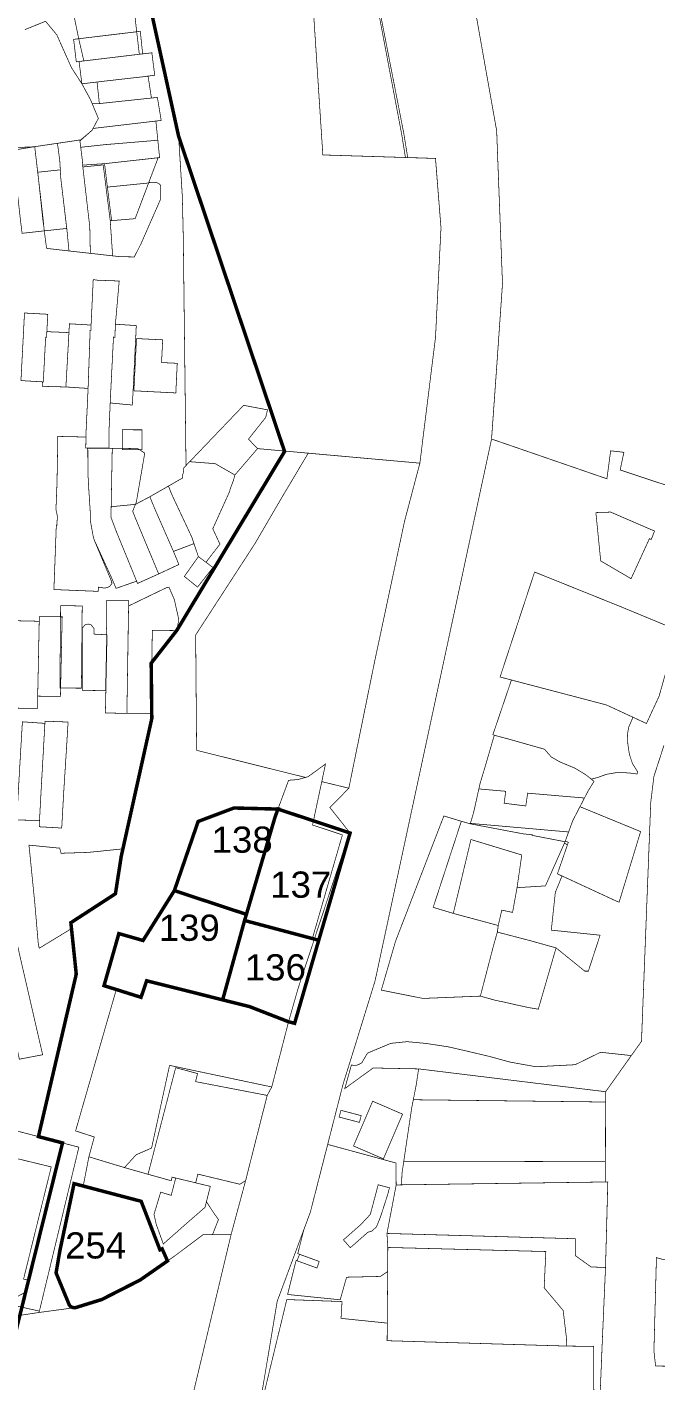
# Model space of a CAD drawing. Header units: millimetres. Extents: x 21689 to 31331, y 37531 to 43751.
# Drawn here: x 28906 to 29086.1, y 42151.4 to 42539.3 of the extents above; entities that cross this region are included whole.
import ezdxf

# ---------------------------------------------------------------- set-up
doc = ezdxf.new("R2010")
doc.units = ezdxf.units.MM
for name, color, linetype, lineweight in [('00 границы ОКН', 1, 'Continuous', 40), ('00 номер ОКН', 7, 'Continuous', 15), ('CONTUR', 150, 'Continuous', 9)]:
    doc.layers.add(name, color=color, linetype=linetype, lineweight=lineweight)
doc.layers.add('00 Дороги', color=252, linetype='Continuous', lineweight=9, transparency=0.2)
doc.styles.get("Standard").update_dxf_attribs({"font": 'arial.ttf'})

# ---------------------------------------------------------------- blocks, each defined once
blk = doc.blocks.new('участки все')
at = {"layer": 'CONTUR', "const_width": 0.2}
for points in [[(6146.82, 4906.02), (6153.71, 4867.19), (6155.38, 4823.38), (6153.66, 4798.7), (6152.25, 4778.87), (6118.88, 4623.57), (6113.22, 4605.23), (6109.78, 4594.21), (6100.36, 4557.34), (6090.88, 4531.84), (6085.15, 4497.58)], [(6059.19, 4473.38), (6077.66, 4550.91), (6081.82, 4566.37), (6088.01, 4590.8), (6089.31, 4593.22), (6094.12, 4611.89), (6096.91, 4621.66), (6111.6, 4666.15), (6105.97, 4673.28), (6111.38, 4678.82), (6118.78, 4715.19), (6127.32, 4755.25), (6131.72, 4771.95), (6136.19, 4807.92), (6137.77, 4839.35), (6136.2, 4859.26), (6128.23, 4859.52), (6127.13, 4866.38), (6119.8, 4903.86)], [(6213.14, 4762.2), (6199.21, 4766.62), (6189.08, 4770.01), (6190.14, 4775.06), (6186.35, 4775.49), (6185.28, 4767.47), (6152.24, 4778.87), (6153.66, 4798.7), (6155.38, 4823.38), (6153.71, 4867.2), (6146.82, 4906.02), (6140.38, 4939.84), (6140.35, 4956.04), (6142.21, 4960.66), (6142.21, 4960.66), (6156.6, 4960.96), (6148.22, 4968.71), (6154.78, 4973.04), (6163.57, 4978.49), (6173.36, 4984.41), (6185.06, 4989.21), (6194.46, 4990.95), (6198.94, 4988.77), (6210.67, 4980.81)], [(6012.43, 4862.21), (6021.2, 4862.6), (6021.44, 4862.63), (6034.63, 4864.59), (6037.88, 4867.34), (6038.14, 4867.85), (6039.66, 4870.73), (6037.89, 4874.95), (6037.39, 4876.15), (6034.88, 4880.76), (6031.97, 4885.24), (6027.76, 4894.68), (6024.54, 4898.56), (6018.59, 4896.15)], [(6012.17, 4527.03), (6022.69, 4528.61), (6032.99, 4529.99), (6040.66, 4532.33), (6051.65, 4537.92), (6061.62, 4544.87), (6069.62, 4550.86), (6077.66, 4550.91), (6059.19, 4473.38)], [(6199.46, 4544.33), (6198.74, 4517.58), (6199.21, 4513.28), (6203.14, 4513.18)], [(6199.6, 4378.25), (6179.67, 4380.7), (6180.92, 4438.88), (6181.76, 4465.86), (6183.94, 4520.01), (6184.88, 4541.5), (6185.54, 4566), (6184.85, 4566), (6184.86, 4571.83), (6184.9, 4588.91), (6184.91, 4591.86), (6195.18, 4606.3), (6197.83, 4674.76), (6198.73, 4682.18), (6201.6, 4691.06)], [(6081.51, 4482.32), (6093.62, 4532.31), (6093.62, 4532.31), (6109.43, 4531.74), (6109.15, 4526.92), (6122.39, 4525.56), (6122.35, 4520.52), (6173.8, 4518.98), (6181.46, 4518.89), (6181.76, 4465.86)]]:
    blk.add_lwpolyline(points, dxfattribs=at)
for points in [[(6113.09, 4963.5), (6095.23, 4962.16), (6096.03, 4960.77), (6097.41, 4957.01), (6099.21, 4947.25), (6102.36, 4941.64), (6099.17, 4933.32), (6103.94, 4860.26), (6127.59, 4859.53), (6126.5, 4866.26), (6119.4, 4903.75), (6114.99, 4931.87), (6113.09, 4963.5)], [(6063.98, 4836.7), (6064.76, 4771.28), (6065.81, 4772.37), (6081.26, 4788.52), (6088.09, 4787.23), (6087.58, 4785.06), (6082.64, 4778.83), (6085.23, 4776.12), (6131.72, 4771.95), (6136.19, 4807.92), (6137.77, 4839.35), (6136.19, 4859.26), (6103.94, 4860.26), (6099.17, 4933.32), (6049.81, 4924.21), (6062.64, 4865.66), (6063.7, 4848.44), (6063.98, 4836.7)], [(6045.17, 4901.23), (6049.93, 4901.85), (6050.63, 4895.56), (6049.63, 4895.43), (6045.29, 4894.92), (6037.71, 4894), (6034.04, 4893.56), (6032.78, 4899.64), (6045.17, 4901.23)], [(6032.58, 4893.38), (6033.34, 4886.94), (6034.13, 4887.03), (6035.5, 4887.2), (6038.47, 4887.55), (6050.58, 4889.01), (6051.39, 4889.1), (6052.34, 4889.22), (6051.67, 4895.68), (6050.63, 4895.56), (6045.28, 4894.9), (6037.71, 4894), (6034.04, 4893.56), (6032.58, 4893.38)], [(6051.39, 4889.1), (6050.39, 4888.98), (6038.47, 4887.55), (6035.5, 4887.2), (6034.04, 4893.56), (6037.71, 4894), (6045.29, 4894.92), (6049.63, 4895.43), (6050.63, 4895.56), (6051.39, 4889.1)], [(6054.98, 4889.53), (6051.39, 4889.1), (6050.39, 4888.98), (6035.5, 4887.2), (6034.13, 4887.03), (6034.95, 4880.64), (6037, 4880.88), (6039.28, 4881.15), (6041.27, 4881.39), (6051.17, 4882.52), (6052.88, 4882.71), (6053.89, 4882.86), (6055.8, 4883.08), (6054.98, 4889.53)], [(6054.86, 4876.56), (6053.84, 4876.46), (6041.94, 4875.19), (6039.95, 4874.98), (6039.28, 4881.15), (6041.27, 4881.39), (6051.17, 4882.52), (6052.88, 4882.71), (6053.89, 4882.86), (6054.86, 4876.56)], [(6038.14, 4867.85), (6042.8, 4868.4), (6054.67, 4869.8), (6057.66, 4870.14), (6056.56, 4876.75), (6054.86, 4876.56), (6053.84, 4876.46), (6041.94, 4875.19), (6039.95, 4874.98), (6037.89, 4874.95), (6039.66, 4870.73), (6038.14, 4867.85)], [(6038.14, 4867.85), (6042.8, 4868.4), (6054.67, 4869.8), (6056.13, 4869.97), (6056.69, 4864.47), (6056.2, 4864.43), (6041.53, 4863.21), (6034.61, 4862.45), (6034.38, 4864.26), (6037.88, 4867.34), (6038.14, 4867.85)], [(6028.61, 4858.67), (6028.73, 4856.64), (6028.76, 4856), (6028.86, 4853.97), (6030.65, 4838.91), (6031.25, 4832.75), (6037.36, 4832.07), (6037.2, 4839.66), (6035.22, 4856.82), (6035.18, 4857.35), (6035.02, 4859.19), (6034.61, 4862.45), (6034.38, 4864.26), (6034.34, 4864.55), (6027.95, 4863.59), (6028.61, 4858.67)], [(6034.61, 4862.45), (6041.53, 4863.21), (6056.2, 4864.43), (6056.69, 4864.47), (6057.19, 4859.51), (6056.78, 4859.46), (6055.96, 4859.36), (6044.12, 4858.06), (6041.43, 4857.76), (6035.18, 4857.35), (6035.02, 4859.19), (6034.61, 4862.45)], [(6024.17, 4838.51), (6024.06, 4839.64), (6023.76, 4841.64), (6022.54, 4853.25), (6022.31, 4855.22), (6021.44, 4862.63), (6015.06, 4861.59), (6015.23, 4860.11), (6015.91, 4854.45), (6017.44, 4840.87), (6017.83, 4837.81), (6024.17, 4838.51)], [(6022.29, 4855.3), (6022.43, 4854.19), (6022.54, 4853.25), (6023.87, 4841.7), (6024.06, 4839.64), (6024.17, 4838.51), (6024.83, 4833.49), (6031.25, 4832.75), (6030.65, 4838.91), (6030.6, 4839.2), (6028.86, 4853.97), (6028.76, 4856), (6028.73, 4856.64), (6028.61, 4858.67), (6027.95, 4863.59), (6021.44, 4862.63), (6022.18, 4856.24), (6022.29, 4855.3)], [(6035.22, 4856.82), (6041.05, 4857.4), (6043.06, 4841.4), (6043.75, 4831.35), (6037.36, 4832.07), (6037.2, 4839.66), (6035.22, 4856.82)], [(6041.43, 4857.76), (6056.78, 4859.46), (6054.04, 4852.22), (6042.25, 4851.04), (6041.43, 4857.76)], [(6028.76, 4856), (6022.29, 4855.3), (6022.54, 4853.25), (6023.87, 4841.7), (6024.06, 4839.64), (6024.17, 4838.51), (6030.3, 4839.17), (6030.6, 4839.2), (6028.86, 4853.97), (6028.76, 4856)], [(6042.25, 4851.04), (6054.04, 4852.22), (6050.19, 4842), (6043.46, 4841.44), (6042.25, 4851.04)], [(6043.46, 4841.44), (6050.19, 4842), (6054.09, 4852.34), (6055.14, 4852.44), (6055.52, 4852.43), (6056.01, 4852.38), (6056.37, 4852.32), (6056.81, 4852.14), (6057.14, 4851.95), (6057.48, 4851.58), (6057.49, 4850.55), (6057.48, 4850.18), (6057.49, 4849.54), (6057.5, 4848.27), (6057.51, 4847.65), (6057.22, 4847.01), (6056.5, 4845.34), (6054.73, 4841.34), (6052.93, 4837.22), (6051.93, 4834.94), (6049.96, 4831.05), (6045.99, 4831.1), (6043.75, 4831.35), (6043.06, 4841.4), (6043.46, 4841.44)], [(6038.19, 4824.56), (6039.28, 4824.38), (6045.63, 4824.14), (6044.54, 4811.76), (6044.46, 4809.6), (6044.4, 4808.03), (6043.99, 4808.06), (6043.29, 4794.16), (6043.05, 4789.2), (6042.71, 4781.27), (6042.68, 4776.29), (6036.05, 4776.32), (6036.16, 4781.33), (6036.72, 4793.37), (6037.31, 4810.04), (6037.51, 4810.04), (6038.19, 4824.56)], [(6025.19, 4814.61), (6025.09, 4812.85), (6025.02, 4811.67), (6024.83, 4808.02), (6024.57, 4808.05), (6023.89, 4795.23), (6017.5, 4795.61), (6018.17, 4808.4), (6018.42, 4813.22), (6018.51, 4814.97), (6025.19, 4814.61)], [(6037.58, 4811.52), (6031.37, 4811.88), (6031.16, 4807.9), (6030.43, 4794.96), (6030.38, 4793.78), (6036.72, 4793.37), (6037.31, 4810.04), (6037.51, 4810.04), (6037.58, 4811.52)], [(6049.4, 4788.6), (6043.05, 4789.2), (6043.29, 4794.16), (6043.99, 4808.06), (6044.4, 4808.03), (6044.46, 4809.6), (6044.54, 4811.76), (6050.52, 4811.37), (6050.37, 4808.17), (6050.34, 4807.79), (6049.66, 4793.81), (6049.4, 4788.6)], [(6024.92, 4809.63), (6024.83, 4808.02), (6024.57, 4808.05), (6023.89, 4795.23), (6023.67, 4795.24), (6023.62, 4793.96), (6030.38, 4793.78), (6030.43, 4794.96), (6031.16, 4807.9), (6031.24, 4809.36), (6024.92, 4809.63)], [(6061.84, 4792.07), (6049.84, 4792.68), (6050.59, 4807.65), (6058.08, 4807.28), (6057.75, 4800.78), (6062.25, 4800.56), (6061.84, 4792.07)], [(6065.81, 4772.37), (6073.11, 4771.81), (6078.75, 4768.56), (6085.23, 4776.12), (6082.64, 4778.83), (6087.58, 4785.06), (6088.09, 4787.23), (6081.26, 4788.52), (6065.81, 4772.37)], [(6036.12, 4779.44), (6028.01, 4779.62), (6028, 4776.14), (6027.82, 4766.24), (6027.52, 4758.66), (6027.93, 4756.78), (6027.79, 4754.18), (6027.62, 4754.19), (6026.99, 4737.22), (6026.94, 4735.74), (6039.6, 4735.22), (6039.64, 4736.42), (6040.34, 4736.39), (6041.22, 4736.15), (6042.19, 4736.28), (6042.95, 4736.71), (6043.57, 4737.51), (6043.43, 4737.86), (6043.52, 4737.9), (6043.08, 4738.94), (6038.45, 4750), (6038.17, 4751.04), (6037.65, 4753.95), (6037.36, 4755.49), (6037.37, 4757.47), (6036.94, 4764.14), (6036.67, 4769.06), (6036.64, 4776.21), (6036.05, 4776.32), (6036.12, 4779.44)], [(6052.17, 4775.85), (6046.52, 4775.86), (6046.53, 4781.51), (6052.18, 4781.5), (6052.17, 4775.85)], [(6043.64, 4776.24), (6043.33, 4759.47), (6043.28, 4756.42), (6043.38, 4756.15), (6044.7, 4752.63), (6049.22, 4741.58), (6049.91, 4739.87), (6050.61, 4738.14), (6044.73, 4736.07), (6044.03, 4737.73), (6043.43, 4739.14), (6038.45, 4750), (6038.17, 4751.04), (6037.65, 4753.95), (6037.36, 4755.49), (6037.37, 4757.47), (6036.94, 4764.14), (6036.67, 4769.06), (6036.64, 4776.21), (6043.64, 4776.24)], [(6043.64, 4776.24), (6050.97, 4776.11), (6052.94, 4774.82), (6050.56, 4760.91), (6050.28, 4760.15), (6043.33, 4759.47), (6043.64, 4776.24)], [(6066.46, 4750.66), (6060.73, 4762.89), (6060.54, 4763.35), (6059.73, 4765.38), (6063.78, 4767.71), (6063.84, 4768.8), (6064.02, 4769.19), (6064.12, 4770.61), (6065.81, 4772.37), (6073.11, 4771.81), (6078.75, 4768.56), (6078.34, 4767), (6077.53, 4764.88), (6077.36, 4764.42), (6077.28, 4763.91), (6072.42, 4753.16), (6073.28, 4751.31), (6074.47, 4748.75), (6070.47, 4743.55), (6068.3, 4745.18), (6067.04, 4748.9), (6066.46, 4750.66)], [(6099.75, 4774.81), (6131.72, 4771.95), (6127.32, 4755.25), (6118.78, 4715.19), (6114.7, 4695.11), (6111.38, 4678.82), (6103.63, 4680.7), (6104.7, 4685.75), (6099.71, 4682.11), (6098.96, 4681.91), (6067.8, 4689.67), (6067.52, 4722.73), (6084.42, 4748.78), (6091.99, 4761.76), (6099.75, 4774.81)], [(6054.4, 4762.33), (6059.73, 4765.38), (6060.54, 4763.35), (6060.73, 4762.89), (6066.46, 4750.66), (6067.04, 4748.9), (6061.17, 4746.66), (6055.78, 4758.96), (6054.4, 4762.33)], [(6050.28, 4760.15), (6043.33, 4759.47), (6043.28, 4756.42), (6043.38, 4756.15), (6044.7, 4752.63), (6049.22, 4741.58), (6049.91, 4739.87), (6050.61, 4738.14), (6050.87, 4737.49), (6056.71, 4740.12), (6056.93, 4740.22), (6050.21, 4756.33), (6049.49, 4758.2), (6050.28, 4760.15)], [(6050.28, 4760.15), (6049.49, 4758.2), (6050.21, 4756.33), (6056.93, 4740.22), (6062.71, 4742.91), (6061.73, 4745.33), (6061.17, 4746.66), (6055.78, 4758.96), (6054.4, 4762.33), (6050.28, 4760.15)], [(6192.2, 4738.85), (6197.45, 4750.32), (6197.96, 4750.07), (6198.92, 4752.49), (6186.35, 4757.93), (6182.12, 4757.8), (6183.5, 4743.94), (6192.2, 4738.85)], [(6068.3, 4745.18), (6070.47, 4743.55), (6072.48, 4742.08), (6068.07, 4736.44), (6064.29, 4739.5), (6068.3, 4745.18)], [(6206.71, 4723.6), (6202.87, 4714.59), (6200.22, 4705.18), (6196.6, 4697.36), (6185.16, 4702.67), (6154.69, 4710.68), (6164.57, 4740.76), (6188.77, 4731.02), (6206.71, 4723.6)], [(6054.6, 4700.29), (6047.83, 4700.24), (6048.32, 4731.04), (6059.11, 4736.25), (6059.88, 4736.42), (6061.41, 4732.88), (6062.7, 4727.12), (6062.1, 4723.99), (6055.1, 4724.06), (6055.1, 4723.19), (6054.85, 4708.25), (6054.6, 4700.29)], [(6041.67, 4700.39), (6041.84, 4707.92), (6042.13, 4721.78), (6041.94, 4725.71), (6041.92, 4732.58), (6048.32, 4732.54), (6048.32, 4731.04), (6048.16, 4721.62), (6047.95, 4707.8), (6047.83, 4700.24), (6041.67, 4700.39)], [(6035.04, 4731.03), (6034.8, 4707.48), (6028.65, 4707.51), (6028.84, 4731.16), (6035.04, 4731.03)], [(6016.25, 4726.8), (6016.15, 4721.86), (6016.36, 4721.86), (6016.07, 4708.3), (6016.03, 4707.13), (6015.93, 4701.75), (6022.29, 4701.74), (6022.28, 4705.2), (6022.35, 4708.2), (6022.63, 4721.77), (6022.73, 4726.65), (6016.25, 4726.8)], [(6022.28, 4705.2), (6022.35, 4708.2), (6022.63, 4721.77), (6022.76, 4728.01), (6029.3, 4727.92), (6029.16, 4721.68), (6028.87, 4708.1), (6028.8, 4705.1), (6022.28, 4705.2)], [(6038.41, 4722.97), (6042.06, 4722.78), (6041.73, 4706.77), (6035.06, 4706.86), (6035.06, 4724.65), (6035.85, 4725.63), (6036.71, 4725.85), (6037.54, 4725.66), (6038.38, 4724.65), (6038.41, 4722.97)], [(6157.94, 4709.82), (6152.63, 4694.16), (6153.03, 4693.99), (6156.8, 4692.99), (6167.4, 4689.99), (6169.38, 4687.75), (6171.83, 4686.34), (6176.07, 4684.58), (6179.23, 4682.68), (6180.81, 4681.41), (6182.7, 4681.91), (6185.14, 4682.8), (6188.05, 4683.29), (6190.41, 4683.26), (6192.61, 4683.09), (6193.86, 4682.88), (6194.12, 4683.45), (6192.59, 4685.9), (6191.7, 4688.59), (6191.27, 4691.53), (6191.16, 4694.17), (6191.49, 4696.24), (6192, 4697.41), (6192.74, 4699.15), (6185.16, 4702.67), (6157.94, 4709.82)], [(6022.81, 4669.57), (6016.29, 4669.72), (6016.76, 4678.2), (6017.58, 4692.31), (6017.91, 4697.84), (6024.35, 4697.4), (6023.98, 4690.71), (6023.25, 4677.86), (6022.81, 4669.57)], [(6024.35, 4697.4), (6023.98, 4690.71), (6023.25, 4677.86), (6022.81, 4669.57), (6022.72, 4667.77), (6029.17, 4667.41), (6029.73, 4677.52), (6030.62, 4691.55), (6030.99, 4697.78), (6024.37, 4698.02), (6024.35, 4697.4)], [(6153.03, 4693.99), (6156.8, 4692.99), (6167.4, 4689.99), (6169.38, 4687.75), (6171.83, 4686.34), (6176.07, 4684.58), (6179.23, 4682.68), (6181.59, 4680.78), (6179.89, 4678.02), (6178.85, 4676.01), (6162.58, 4677.4), (6162.05, 4673.73), (6155.86, 4674.52), (6156.3, 4677.94), (6148.61, 4678.61), (6148.97, 4680.2), (6150.27, 4684.53), (6153.03, 4693.99)], [(6090.26, 4670.6), (6094.13, 4681.09), (6096.77, 4681.29), (6099.71, 4682.11), (6104.7, 4685.75), (6100.99, 4668.27), (6109.54, 4665.45), (6100.94, 4635.76), (6081.54, 4640.92), (6090.26, 4670.6)], [(6178.85, 4676.01), (6162.58, 4677.4), (6162.05, 4673.73), (6155.86, 4674.52), (6156.3, 4677.94), (6148.61, 4678.61), (6147.13, 4671.92), (6146.19, 4668.74), (6174.32, 4666.28), (6175.48, 4669.5), (6178.85, 4676.01)], [(6135.53, 4644.68), (6141.29, 4642.95), (6154.16, 4639.48), (6153.9, 4637.6), (6152.79, 4633.64), (6149.04, 4619.25), (6132.6, 4618.59), (6120.68, 4620.96), (6124.75, 4634.96), (6138.59, 4670.87), (6143.59, 4669.35), (6135.53, 4644.68)], [(6188.77, 4646.17), (6188.24, 4646.35), (6171.11, 4654.29), (6174.23, 4663.33), (6173.36, 4663.66), (6174.32, 4666.28), (6175.48, 4669.5), (6176.94, 4672.3), (6177.57, 4673.52), (6194.93, 4666.39), (6188.77, 4646.17)], [(6143.59, 4669.35), (6146.15, 4668.62), (6161.26, 4665.75), (6163.9, 4665.47), (6163.85, 4665.31), (6173.3, 4663.49), (6167.67, 4650.83), (6159.54, 4650.32), (6159.57, 4650.49), (6160.9, 4659.69), (6146.35, 4664.12), (6141.29, 4642.95), (6135.53, 4644.68), (6143.59, 4669.35)], [(6174.32, 4666.28), (6146.19, 4668.74), (6146.15, 4668.62), (6161.26, 4665.75), (6163.9, 4665.47), (6163.85, 4665.31), (6173.3, 4663.49), (6174.32, 4666.28)], [(6019.79, 4662.51), (6028.59, 4661.64), (6029, 4660.18), (6036.81, 4660.43), (6046.69, 4661.44), (6046.22, 4659.29), (6044.55, 4648.58), (6031.8, 4640.29), (6031.97, 4638.59), (6022.73, 4632.97), (6022.46, 4634.21), (6021.5, 4645.45), (6020.36, 4656.94), (6019.79, 4662.51)], [(6146.35, 4664.12), (6160.9, 4659.69), (6159.57, 4650.49), (6158.27, 4643.24), (6155.18, 4643.88), (6154.16, 4639.48), (6141.29, 4642.95), (6146.35, 4664.12)], [(6159.54, 4650.32), (6158.27, 4643.24), (6155.18, 4643.88), (6154.16, 4639.48), (6153.94, 4637.59), (6163.35, 4635.13), (6170.72, 4633.07), (6178.96, 4626.4), (6179.96, 4626.4), (6183.32, 4636.7), (6182.32, 4636.81), (6169.35, 4638.15), (6170.51, 4648.99), (6172.41, 4653.62), (6171.11, 4654.29), (6173.65, 4661.65), (6173.98, 4662.6), (6173.12, 4663.08), (6172.71, 4662.17), (6167.67, 4650.83), (6159.54, 4650.32)], [(6009.45, 4635.17), (6015.8, 4636.97), (6016.84, 4632.34), (6017.47, 4629.56), (6018.11, 4626.78), (6019.08, 4622.59), (6022.02, 4609.76), (6023.71, 4602.45), (6017.02, 4601.18), (6015.59, 4608.21), (6012.64, 4621.04), (6011.69, 4625.22), (6011.04, 4628), (6010.41, 4630.78), (6009.45, 4635.17)], [(6153.9, 4637.6), (6163.35, 4635.13), (6170.72, 4633.07), (6165.63, 4615.51), (6162.93, 4615.96), (6159.54, 4616.68), (6155.76, 4617.56), (6153.33, 4618.05), (6149.04, 4619.25), (6152.79, 4633.64), (6153.9, 4637.6)], [(6094.12, 4611.89), (6089.31, 4593.22), (6060.05, 4599.41), (6054.9, 4575.73), (6050.46, 4573.78), (6047.14, 4570.12), (6036.95, 4573.21), (6038.5, 4578.89), (6033.14, 4580.63), (6044.8, 4621.15), (6051.89, 4618.9), (6053.49, 4623.65), (6082.99, 4616.24), (6094.12, 4611.89)], [(6112.11, 4599.49), (6113.34, 4599.39), (6114.19, 4599.63), (6115.1, 4600.16), (6116.72, 4602.92), (6123.4, 4605.72), (6128.08, 4606.2), (6133.51, 4605.69), (6139.98, 4604.7), (6144.72, 4603.6), (6151.67, 4601.96), (6157.57, 4600.34), (6164.98, 4599.01), (6176.19, 4599.6), (6183.45, 4603.16), (6192.26, 4602.22), (6184.91, 4591.86), (6131.36, 4598.4), (6118.34, 4598.66), (6110.22, 4592.76), (6112.11, 4599.49)], [(6081.82, 4566.37), (6080.18, 4565.35), (6068.14, 4568.25), (6067.53, 4565.76), (6060.77, 4567.38), (6060.52, 4566.35), (6053.88, 4568.21), (6061.8, 4598.75), (6068.06, 4597.06), (6067.5, 4594.75), (6088, 4590.8), (6081.82, 4566.37)], [(6131.36, 4598.4), (6184.91, 4591.86), (6184.9, 4588.91), (6129.84, 4589.56), (6130.68, 4593.83), (6131.36, 4598.4)], [(6121.28, 4572.62), (6114.9, 4575.37), (6112.73, 4576.32), (6118.2, 4589.13), (6120.38, 4588.19), (6126.77, 4585.44), (6121.28, 4572.62)], [(6129.84, 4589.56), (6184.9, 4588.91), (6184.85, 4571.83), (6150.05, 4571.89), (6127.11, 4571.94), (6129.37, 4587.15), (6129.84, 4589.56)], [(6108.6, 4584.6), (6109.12, 4586.53), (6114.92, 4585), (6114.41, 4583.07), (6108.6, 4584.6)], [(6015.84, 4530.55), (6007.2, 4532.48), (5964.57, 4542.04), (5960.63, 4542.89), (5968.1, 4576), (5976.49, 4574.89), (5979.94, 4584.01), (5990.99, 4581.06), (5990.19, 4577.89), (6001.27, 4575.48), (6003.39, 4584.01), (6034.08, 4575.96), (6022.78, 4529), (6015.84, 4530.55)], [(6014.1, 4531.9), (6010.5, 4532.82), (6010.86, 4533.91), (5988.43, 4539.82), (5991.93, 4554.37), (5997.66, 4552.92), (6001.08, 4567.53), (6005.42, 4566.48), (6006.2, 4570), (6007.61, 4569.69), (6008.83, 4574.53), (6026.17, 4570.31), (6018.24, 4538.17), (6019.29, 4537.98), (6018.48, 4534.25), (6014.1, 4531.9)], [(6014.1, 4531.9), (6010.5, 4532.82), (6010.86, 4533.91), (5988.43, 4539.82), (5991.93, 4554.37), (5997.66, 4552.92), (6001.08, 4567.53), (6005.42, 4566.48), (6006.2, 4570), (6007.61, 4569.69), (6008.83, 4574.53), (6026.17, 4570.31), (6018.24, 4538.17), (6019.29, 4537.98), (6018.48, 4534.25), (6014.1, 4531.9)], [(6105.33, 4576.76), (6124.87, 4571.44), (6124.94, 4565.16), (6122.3, 4551.25), (6122.55, 4547.24), (6122.5, 4540.33), (6120.42, 4538.94), (6110.73, 4538.71), (6108.91, 4532.24), (6093.84, 4533.77), (6096.29, 4543.52), (6096.53, 4543.43), (6102.24, 4541.35), (6102.91, 4543.22), (6097.28, 4545.27), (6096.77, 4545.46), (6098.51, 4552.37), (6100.36, 4557.34), (6105.33, 4576.76)], [(6061.62, 4544.87), (6059.46, 4543.37), (6059.31, 4543.73), (6057.94, 4546.83), (6057.3, 4546.55), (6051.92, 4560.46), (6035.33, 4564.84), (6036.95, 4573.21), (6047.14, 4570.12), (6053.88, 4568.21), (6060.52, 4566.35), (6060.77, 4567.38), (6061.81, 4567.13), (6060.52, 4562.17), (6057.51, 4563.07), (6057.11, 4561.76), (6055.59, 4556.71), (6056.25, 4553.8), (6058.26, 4548.24), (6064.68, 4553.92), (6070.2, 4558.73), (6070.6, 4560.33), (6072.97, 4556.73), (6074.05, 4555.24), (6072.33, 4550.87), (6069.62, 4550.86), (6061.62, 4544.87)], [(6127.11, 4571.94), (6150.05, 4571.89), (6184.85, 4571.83), (6184.84, 4566), (6126.48, 4565.18), (6126.59, 4568.35), (6127.11, 4571.94)], [(6031.16, 4558.16), (6032.7, 4565.53), (6035.33, 4564.84), (6051.92, 4560.46), (6057.3, 4546.55), (6057.94, 4546.83), (6059.31, 4543.73), (6059.46, 4543.37), (6051.65, 4537.92), (6040.66, 4532.33), (6032.99, 4529.99), (6032.67, 4529.95), (6032.21, 4530.06), (6031.93, 4530.19), (6031.61, 4530.41), (6031.36, 4530.73), (6027.55, 4539.94), (6028.66, 4546.34), (6031.16, 4558.16)], [(6061.81, 4567.13), (6067.53, 4565.76), (6067.71, 4565.7), (6071.72, 4564.74), (6070.2, 4558.73), (6064.68, 4553.92), (6058.26, 4548.24), (6056.25, 4553.8), (6055.59, 4556.71), (6057.11, 4561.76), (6057.51, 4563.07), (6060.52, 4562.17), (6061.81, 4567.13)], [(6184.84, 4566), (6126.48, 4565.18), (6124.94, 4565.16), (6122.3, 4551.25), (6176.25, 4549.74), (6176.26, 4544.87), (6180.76, 4541.65), (6184.88, 4541.5), (6185.53, 4566), (6184.84, 4566)], [(6119.78, 4565.2), (6123.02, 4564.33), (6122.48, 4562.3), (6120.43, 4555.94), (6119.28, 4553.1), (6117.94, 4551.92), (6116.84, 4551.59), (6111.81, 4547.16), (6109.84, 4549.41), (6114.86, 4553.84), (6117.54, 4556.73), (6119.25, 4563.17), (6119.78, 4565.2)], [(6117.54, 4556.73), (6119.25, 4563.17), (6119.78, 4565.2), (6123.02, 4564.33), (6122.48, 4562.3), (6120.43, 4555.94), (6119.28, 4553.1), (6117.94, 4551.92), (6116.84, 4551.59), (6111.81, 4547.16), (6109.84, 4549.41), (6114.86, 4553.84), (6117.54, 4556.73)], [(6122.35, 4520.52), (6173.8, 4518.98), (6173.67, 4521.54), (6172.75, 4529.19), (6167.31, 4535.67), (6167.79, 4546.07), (6122.55, 4547.24), (6122.35, 4520.52)], [(6015.84, 4530.55), (6007.2, 4532.48), (5964.57, 4542.04), (5960.63, 4542.89), (5959.91, 4539.73), (5964.38, 4538.55), (5983.34, 4533.51), (6006.36, 4527.34), (6012.17, 4527.03), (6022.69, 4528.61), (6022.78, 4529), (6015.84, 4530.55)], [(6096.53, 4543.43), (6102.24, 4541.35), (6102.91, 4543.22), (6097.28, 4545.27), (6096.53, 4543.43)], [(6199.46, 4544.33), (6201.12, 4543.84), (6221.19, 4543.6), (6219.74, 4512.81), (6199.21, 4513.28), (6198.74, 4517.58), (6199.46, 4544.33)]]:
    blk.add_lwpolyline(points, close=True, dxfattribs=at)

msp = doc.modelspace()

# ---------------------------------------------------------------- linework, layer by layer
at = {"layer": '00 границы ОКН', "color": 6, "lineweight": 60, "const_width": 1}
msp.add_lwpolyline([(28936.56, 42566.57), (28949.38, 42508.02), (28979.73, 42417.66), (28948.84, 42366.35), (28941.54, 42357), (28941.71, 42341.13), (28932.96, 42301.65), (28931.3, 42290.94), (28918.54, 42282.65), (28920.08, 42267.9), (28909.25, 42221.36), (28916.15, 42219.55), (28913.55, 42209.05), (28899.76, 42153.24), (28885.43, 42095.23)], dxfattribs=at)
at = {"layer": '00 границы ОКН', "const_width": 1}
for points in [[(28948.17, 42291.84), (28954.98, 42311.65), (28965.23, 42315.51), (28977.84, 42315.2), (28977.02, 42312.96), (28968.8, 42285.03), (28948.17, 42291.84)], [(28968.28, 42283.28), (28977.02, 42312.96), (28977.84, 42315.2), (28998.49, 42308.35), (28989.51, 42277.62), (28987.68, 42278.11), (28968.28, 42283.28)], [(28928.03, 42264.6), (28932.28, 42279.53), (28939.21, 42277.55), (28948.17, 42291.84), (28968.8, 42285.03), (28968.28, 42283.28), (28962, 42260.54), (28940.25, 42266.01), (28938.63, 42261.26), (28931.55, 42263.5), (28928.03, 42264.6)], [(28962, 42260.54), (28968.28, 42283.28), (28987.68, 42278.11), (28989.51, 42277.62), (28982.61, 42253.83), (28980.87, 42254.26), (28969.72, 42258.6), (28962, 42260.54)], [(28946.21, 42185.73), (28946.05, 42186.09), (28944.68, 42189.19), (28944.05, 42188.91), (28938.67, 42202.82), (28919.45, 42207.89), (28917.9, 42200.52), (28915.4, 42188.7), (28914.3, 42182.3), (28918.1, 42173.09), (28918.36, 42172.77), (28918.68, 42172.55), (28918.95, 42172.42), (28919.73, 42172.31), (28927.41, 42174.69), (28938.39, 42180.28), (28946.21, 42185.73)]]:
    msp.add_lwpolyline(points, close=True, dxfattribs=at)
at = {"layer": '00 Дороги', "lineweight": 9, "const_width": 14}
msp.add_lwpolyline([(27681.25, 42414.88), (27695.49, 42410.75), (27754.4, 42434.81), (27912.94, 42498.05), (27979.25, 42521.91), (28001.07, 42522.03), (28027.07, 42518.78), (28046.74, 42509.26), (28158.2, 42422.77), (28196.73, 42392.3), (28305.74, 42355.43), (28470.23, 42297.1), (28527.33, 42278.48), (28539.92, 42272.19), (28641.5, 42231.9), (28676.18, 42215.32), (28722.23, 42200.04), (28758.41, 42189.57), (28805.49, 42183.61), (28853.86, 42173.32), (28901.18, 42158.97)], dxfattribs=at)

# ---------------------------------------------------------------- block references
at = {"layer": 'CONTUR'}
msp.add_blockref('участки все', (22886.75, 37642.36), dxfattribs=at)

# ---------------------------------------------------------------- texts
at = {"layer": '00 номер ОКН', "char_height": 7.5, "attachment_point": 1}
for s, insert in [('{\\C7;138}', (28958.84, 42310.19)), ('{\\C7;137}', (28975.63, 42297.31)), ('{\\C7;139}', (28943.7, 42284.95)), ('{\\C7;136}', (28968.35, 42273.61)), ('{\\C7;254}', (28916.89, 42193.93))]:
    msp.add_mtext_dynamic_manual_height_columns(s, width=12.1533, gutter_width=12.5, heights=[0], dxfattribs=dict(at, insert=insert))

doc.saveas('drawing.dxf')
